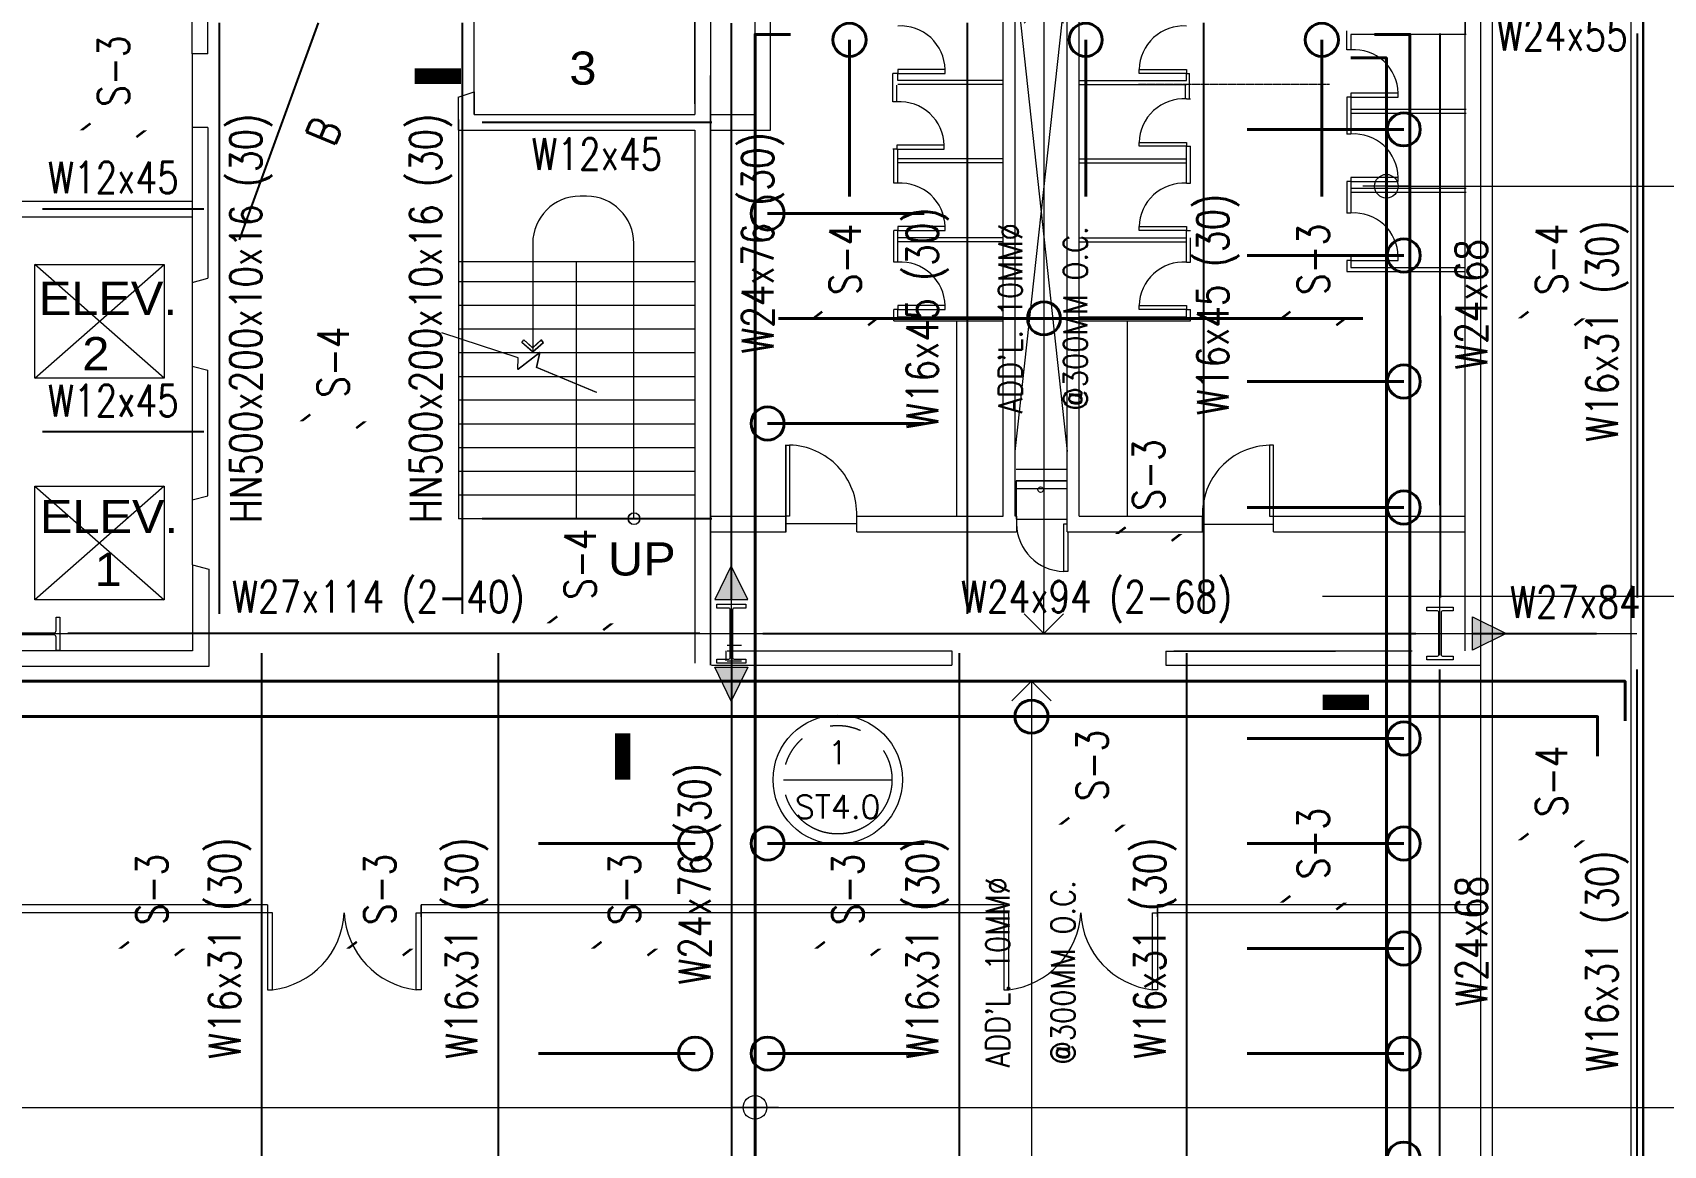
# Model space of a CAD drawing. Header units: millimetres. Extents: x -101701 to 170890, y -50253 to 85631.
# Drawn here: x -37050 to -16338, y 31012 to 45140 of the extents above; entities that cross this region are included whole.
import ezdxf
from ezdxf.enums import TextEntityAlignment as Align

# ---------------------------------------------------------------- set-up
doc = ezdxf.new("R2010")
doc.units = ezdxf.units.MM
doc.header["$MEASUREMENT"] = 0
doc.linetypes.add('CENTER2', pattern=[28.575, 19.05, -3.175, 3.175, -3.175])
doc.linetypes.add('PHANTOM2', pattern=[1.25, 0.625, -0.125, 0.125, -0.125, 0.125, -0.125])
doc.layers.get('0').update_dxf_attribs({"lineweight": 0})
for name, color, linetype, lineweight in [('A_ARCHITECTURAL BACKGROUND', 251, 'Continuous', 5), ('COLUMN', 2, 'Continuous', 20), ('contrucion line05', 86, 'Continuous', 5), ('D', 1, 'Continuous', 9), ('ELAYOUT', 4, 'Continuous', 9), ('GRIDLINES_DIM', 252, 'Continuous', 5), ('HATCH', 8, 'Continuous', 5), ('S-ANNO-DIMS', 252, 'Continuous', 5), ('S-ANNO-MARK', 2, 'Continuous', 9), ('S-ANNO-NPLT', 7, 'Continuous', 9), ('S-Anno-Symb', 143, 'PHANTOM2', 15), ('S-BEAM', 5, 'Continuous', 25), ('S-BRACE', 2, 'Continuous', 18), ('S-COLS', 2, 'Continuous', 20), ('S-CONN', 1, 'Continuous', 9), ('S_COL', 2, 'Continuous', 20), ('S_DRB', 4, 'Continuous', 40), ('S_GRID LINES', 252, 'Continuous', 5), ('S_SLAB EDGE', 2, 'Continuous', 30)]:
    doc.layers.add(name, color=color, linetype=linetype, lineweight=lineweight)
doc.styles.add('1', font='simplex.shx', dxfattribs={"width": 0.85, "height": 300})
doc.styles.add('MMTX$0$ESMX$0$X-OPTA1D', font='x-opta1d')
doc.styles.add('ROMANSX', font='ROMANS.shx', dxfattribs={"height": 0.09375})
doc.styles.add('SIMPLEX', font='SIMPLEX.shx', dxfattribs={"width": 0.8, "height": 400})
doc.dimstyles.new('DIM_100', dxfattribs={"dimtxt": 1000, "dimasz": 2, "dimexe": 100, "dimexo": 250, "dimgap": 250, "dimtad": 1, "dimdec": 0, "dimrnd": 1, "dimdsep": 46, "dimtxsty": '1', "dimblk1": 'ESCADIM_ARW', "dimblk2": 'ESCADIM_ARW', "dimsah": 1, "dimcen": 50, "dimclrd": 256, "dimclre": 256, "dimclrt": 52, "dimadec": 0, "dimazin": 0, "dimtfac": 1, "dimtdec": 0, "dimtofl": 0, "dimtmove": 0, "dimatfit": 3, "dimldrblk": 'ESCADIM_ARW', "dimfxl": 1, "dimtolj": 1, "dimtzin": 0, "dimarcsym": 0})
doc.dimstyles.new('ESCA', dxfattribs={"dimtxt": 300, "dimasz": 1, "dimexe": 100, "dimexo": 100, "dimgap": 100, "dimtad": 1, "dimdec": 0, "dimrnd": 1, "dimdsep": 46, "dimtxsty": '1', "dimblk1": 'ESCADIM_ARW', "dimblk2": 'ESCADIM_ARW', "dimsah": 1, "dimcen": 50, "dimclrd": 256, "dimclre": 256, "dimclrt": 52, "dimadec": 0, "dimazin": 0, "dimtfac": 1, "dimtdec": 0, "dimtofl": 0, "dimtmove": 0, "dimatfit": 3, "dimldrblk": 'ESCADIM_ARW', "dimfxl": 1, "dimtolj": 1, "dimtzin": 0, "dimarcsym": 0})

# ---------------------------------------------------------------- blocks, each defined once
blk = doc.blocks.new('ARCHBACKGRND3')
at = {"color": 251, "ltscale": 0.5}
blk.add_line((-31403, 44100, 0), (-31403, 45889, 0), dxfattribs=at)
at = {"layer": 'A_ARCHITECTURAL BACKGROUND', "color": 251, "ltscale": 10}
for p, q in [((-18619, 5681, 0), (-18619, 45978, 0)), ((-16706, 5586, 0), (-16706, 45978, 0)), ((-20318, 44922, 0), (-20318, 45165, 0)), ((-20268, 45115, 0), (-20268, 44922, 0)), ((-18804, 45115, 0), (-20268, 45115, 0)), ((-18804, 45115, 0), (-20268, 45115, 0)), ((-20268, 44922, 0), (-20318, 44922, 0)), ((-26085, 44261, 0), (-26085, 44623, 0)), ((-26023, 44623, 0), (-26085, 44623, 0)), ((-25422, 44673, 0), (-26023, 44673, 0)), ((-26023, 44673, 0), (-26023, 44623, 0)), ((-26023, 44532, 0), (-26023, 44623, 0)), ((-26023, 44623, 0), (-25422, 44623, 0)), ((-24682, 44532, 0), (-26023, 44532, 0)), ((-25422, 44623, 0), (-25422, 44673, 0)), ((-23709, 44532, 0), (-22356, 44532, 0)), ((-22957, 44623, 0), (-22957, 44673, 0)), ((-22957, 44673, 0), (-22356, 44673, 0)), ((-22356, 44623, 0), (-22957, 44623, 0)), ((-22356, 44673, 0), (-22356, 44623, 0)), ((-22356, 44532, 0), (-22356, 44623, 0)), ((-22356, 44623, 0), (-22317, 44623, 0)), ((-22317, 44298, 0), (-22317, 44623, 0)), ((-26035, 44261, 0), (-26035, 44474, 0)), ((-24682, 44531, 0), (-26023, 44531, 0)), ((-24682, 44531, 0), (-26023, 44531, 0)), ((-24682, 44482, 0), (-26023, 44482, 0)), ((-24682, 44481, 0), (-26023, 44481, 0)), ((-24682, 44481, 0), (-26023, 44481, 0)), ((-23709, 44531, 0), (-22356, 44531, 0)), ((-23709, 44531, 0), (-22356, 44531, 0)), ((-23709, 44482, 0), (-22356, 44482, 0)), ((-23709, 44481, 0), (-22356, 44481, 0)), ((-23709, 44481, 0), (-22356, 44481, 0)), ((-22367, 44298, 0), (-22367, 44475, 0)), ((-19666, 44371, 0), (-20268, 44371, 0)), ((-20268, 44371, 0), (-20268, 44321, 0)), ((-19666, 44321, 0), (-19666, 44371, 0)), ((-26035, 44261, 0), (-26085, 44261, 0)), ((-22356, 44298, 0), (-22306, 44298, 0)), ((-20268, 44321, 0), (-20318, 44321, 0)), ((-20268, 44321, 0), (-20318, 44321, 0)), ((-20318, 44321, 0), (-20318, 43853, 0)), ((-20268, 44321, 0), (-19666, 44321, 0)), ((-20268, 44321, 0), (-20268, 43853, 0)), ((-20268, 44321, 0), (-20268, 43853, 0)), ((-20268, 44321, 0), (-20268, 43853, 0)), ((-18804, 44163, 0), (-20268, 44163, 0)), ((-18804, 44163, 0), (-20268, 44163, 0)), ((-31603, 44036, 0), (-31603, 38969, 0)), ((-18804, 44113, 0), (-20268, 44113, 0)), ((-18804, 44113, 0), (-20268, 44113, 0)), ((-25433, 43710, 0), (-26035, 43710, 0)), ((-26035, 43710, 0), (-26035, 43660, 0)), ((-25433, 43660, 0), (-25433, 43710, 0)), ((-22957, 43697, 0), (-22957, 43747, 0)), ((-22957, 43747, 0), (-22356, 43747, 0)), ((-22356, 43747, 0), (-22356, 43697, 0)), ((-20268, 43853, 0), (-20318, 43853, 0)), ((-20268, 43853, 0), (-20318, 43853, 0)), ((-20268, 43853, 0), (-20318, 43853, 0)), ((-26035, 43660, 0), (-26085, 43660, 0)), ((-26035, 43660, 0), (-26085, 43660, 0)), ((-26073, 43228, 0), (-26073, 43660, 0)), ((-26035, 43660, 0), (-25433, 43660, 0)), ((-26023, 43228, 0), (-26023, 43660, 0)), ((-26023, 43228, 0), (-26023, 43660, 0)), ((-26023, 43228, 0), (-26023, 43660, 0)), ((-24682, 43538, 0), (-26023, 43538, 0)), ((-24682, 43538, 0), (-26023, 43538, 0)), ((-23709, 43538, 0), (-22356, 43538, 0)), ((-23709, 43538, 0), (-22356, 43538, 0)), ((-22356, 43697, 0), (-22957, 43697, 0)), ((-22356, 43697, 0), (-22306, 43697, 0)), ((-22356, 43697, 0), (-22306, 43697, 0)), ((-22356, 43228, 0), (-22356, 43697, 0)), ((-22356, 43228, 0), (-22356, 43697, 0)), ((-22356, 43228, 0), (-22356, 43697, 0)), ((-22306, 43228, 0), (-22306, 43697, 0)), ((-24682, 43488, 0), (-26023, 43488, 0)), ((-24682, 43488, 0), (-26023, 43488, 0)), ((-23709, 43488, 0), (-22356, 43488, 0)), ((-23709, 43488, 0), (-22356, 43488, 0)), ((-19666, 43302, 0), (-20268, 43302, 0)), ((-20268, 43302, 0), (-20268, 43252, 0)), ((-19666, 43252, 0), (-19666, 43302, 0)), ((-26023, 43228, 0), (-26073, 43228, 0)), ((-26023, 43228, 0), (-26073, 43228, 0)), ((-26023, 43228, 0), (-26073, 43228, 0)), ((-22356, 43228, 0), (-22306, 43228, 0)), ((-22356, 43228, 0), (-22306, 43228, 0)), ((-22356, 43228, 0), (-22306, 43228, 0)), ((-20318, 43252, 0), (-20318, 42850, 0)), ((-20268, 43252, 0), (-20318, 43252, 0)), ((-20268, 43252, 0), (-20268, 42850, 0)), ((-20268, 43252, 0), (-20268, 42850, 0)), ((-20268, 43252, 0), (-20268, 42850, 0)), ((-20268, 43252, 0), (-20268, 43161, 0)), ((-20268, 43252, 0), (-19666, 43252, 0)), ((-18804, 43161, 0), (-20268, 43161, 0)), ((-18804, 43160, 0), (-20268, 43160, 0)), ((-18804, 43160, 0), (-20268, 43160, 0)), ((-18804, 43110, 0), (-20268, 43110, 0)), ((-18804, 43110, 0), (-20268, 43110, 0)), ((-18804, 43110, 0), (-20268, 43110, 0)), ((-25422, 42677, 0), (-26023, 42677, 0)), ((-26023, 42677, 0), (-26023, 42627, 0)), ((-25422, 42627, 0), (-25422, 42677, 0)), ((-22957, 42627, 0), (-22957, 42677, 0)), ((-22957, 42677, 0), (-22356, 42677, 0)), ((-22356, 42677, 0), (-22356, 42627, 0)), ((-20268, 42850, 0), (-20318, 42850, 0)), ((-20268, 42850, 0), (-20318, 42850, 0)), ((-20268, 42850, 0), (-20318, 42850, 0)), ((-26073, 42226, 0), (-26073, 42627, 0)), ((-26023, 42627, 0), (-26073, 42627, 0)), ((-26023, 42536, 0), (-26023, 42627, 0)), ((-26023, 42627, 0), (-25422, 42627, 0)), ((-24682, 42536, 0), (-26023, 42536, 0)), ((-26023, 42226, 0), (-26023, 42535, 0)), ((-24682, 42535, 0), (-26023, 42535, 0)), ((-24682, 42535, 0), (-26023, 42535, 0)), ((-24682, 42486, 0), (-26023, 42486, 0)), ((-26023, 42226, 0), (-26023, 42485, 0)), ((-24682, 42485, 0), (-26023, 42485, 0)), ((-26023, 42226, 0), (-26023, 42485, 0)), ((-24682, 42485, 0), (-26023, 42485, 0)), ((-23709, 42536, 0), (-22356, 42536, 0)), ((-23709, 42535, 0), (-22356, 42535, 0)), ((-23709, 42535, 0), (-22356, 42535, 0)), ((-23709, 42486, 0), (-22356, 42486, 0)), ((-23709, 42485, 0), (-22356, 42485, 0)), ((-23709, 42485, 0), (-22356, 42485, 0)), ((-22356, 42627, 0), (-22957, 42627, 0)), ((-22356, 42536, 0), (-22356, 42627, 0)), ((-22356, 42627, 0), (-22306, 42627, 0)), ((-22356, 42226, 0), (-22356, 42535, 0)), ((-22356, 42226, 0), (-22356, 42485, 0)), ((-22356, 42226, 0), (-22356, 42485, 0)), ((-22306, 42226, 0), (-22306, 42535, 0)), ((-19666, 42299, 0), (-20268, 42299, 0)), ((-20268, 42299, 0), (-20268, 42249, 0)), ((-19666, 42249, 0), (-19666, 42299, 0)), ((-28600, 42232, 0), (-31606, 42232, 0)), ((-30103, 38969, 0), (-30103, 42232, 0)), ((-26023, 42226, 0), (-26073, 42226, 0)), ((-26023, 42226, 0), (-26073, 42226, 0)), ((-26023, 42226, 0), (-26073, 42226, 0)), ((-22356, 42226, 0), (-22306, 42226, 0)), ((-22356, 42226, 0), (-22306, 42226, 0)), ((-22356, 42226, 0), (-22306, 42226, 0)), ((-20318, 42249, 0), (-20318, 42107, 0)), ((-20268, 42249, 0), (-20318, 42249, 0)), ((-20318, 42107, 0), (-18815, 42107, 0)), ((-20268, 42249, 0), (-20268, 42158, 0)), ((-20268, 42249, 0), (-19666, 42249, 0)), ((-20268, 42158, 0), (-18815, 42158, 0)), ((-19516, 42106, 0), (-19516, 39001, 0)), ((-28600, 41975, 0), (-31606, 41975, 0)), ((-28600, 41674, 0), (-31606, 41674, 0)), ((-25422, 41675, 0), (-26023, 41675, 0)), ((-26023, 41675, 0), (-26023, 41624, 0)), ((-25422, 41624, 0), (-25422, 41675, 0)), ((-22957, 41624, 0), (-22957, 41675, 0)), ((-22957, 41675, 0), (-22356, 41675, 0)), ((-22356, 41675, 0), (-22356, 41624, 0)), ((-26073, 41481, 0), (-26073, 41624, 0)), ((-26023, 41624, 0), (-26073, 41624, 0)), ((-26073, 41481, 0), (-24682, 41481, 0)), ((-26023, 41533, 0), (-26023, 41624, 0)), ((-26023, 41624, 0), (-25422, 41624, 0)), ((-26023, 41532, 0), (-24682, 41532, 0)), ((-25272, 39002, 0), (-25272, 41481, 0)), ((-23720, 41532, 0), (-22356, 41532, 0)), ((-23720, 41481, 0), (-22306, 41481, 0)), ((-23107, 39002, 0), (-23107, 41481, 0)), ((-22356, 41624, 0), (-22957, 41624, 0)), ((-22356, 41533, 0), (-22356, 41624, 0)), ((-22356, 41624, 0), (-22306, 41624, 0)), ((-22306, 41481, 0), (-22306, 41624, 0)), ((-28600, 41374, 0), (-31606, 41374, 0)), ((-28600, 41073, 0), (-31606, 41073, 0)), ((-28600, 40772, 0), (-31606, 40772, 0)), ((-28600, 40472, 0), (-31606, 40472, 0)), ((-28600, 40171, 0), (-31606, 40171, 0)), ((-28600, 39870, 0), (-31606, 39870, 0)), ((-27451, 39904, 0), (-27401, 39904, 0)), ((-27446, 39002, 0), (-27446, 39904, 0)), ((-27442, 39002, 0), (-27442, 39904, 0)), ((-27396, 39904, 0), (-27396, 39002, 0)), ((-21251, 39902, 0), (-21301, 39902, 0)), ((-21301, 39902, 0), (-21301, 39001, 0)), ((-21251, 39001, 0), (-21251, 39902, 0)), ((-28600, 39570, 0), (-31606, 39570, 0)), ((-23870, 39449, 0), (-24520, 39449, 0)), ((-24520, 39449, 0), (-24520, 38963, 0)), ((-23870, 38963, 0), (-23870, 39449, 0)), ((-28600, 39269, 0), (-31606, 39269, 0)), ((-24520, 39352, 0), (-23870, 39352, 0)), ((-28600, 38969, 0), (-31603, 38969, 0)), ((-27396, 39002, 0), (-27446, 39002, 0)), ((-24520, 38963, 0), (-23870, 38963, 0)), ((-21301, 39001, 0), (-21251, 39001, 0)), ((-26544, 38902, 0), (-27446, 38902, 0)), ((-23913, 38300, 0), (-23913, 38902, 0)), ((-23913, 38902, 0), (-23870, 38902, 0)), ((-23863, 38801, 0), (-23863, 38300, 0)), ((-22153, 38900, 0), (-21251, 38900, 0)), ((-23863, 38300, 0), (-23913, 38300, 0)), ((-34029, 34065, 0), (-37469, 34065, 0)), ((-34029, 34065, 0), (-34029, 33915, 0)), ((-24677, 34065, 0), (-32075, 34065, 0)), ((-24677, 34065, 0), (-32075, 34065, 0)), ((-32075, 33915, 0), (-32075, 34065, 0)), ((-32075, 34065, 0), (-32075, 33915, 0)), ((-24677, 34065, 0), (-24677, 33915, 0)), ((-18619, 34065, 0), (-22722, 34065, 0)), ((-22722, 33915, 0), (-22722, 34065, 0)), ((-22722, 34065, 0), (-22722, 33915, 0)), ((-34029, 33965, 0), (-37619, 33965, 0)), ((-34029, 33965, 0), (-34029, 32988, 0)), ((-33964, 33965, 0), (-34029, 33965, 0)), ((-33964, 32988, 0), (-33964, 33965, 0)), ((-32140, 32988, 0), (-32140, 33965, 0)), ((-32140, 33965, 0), (-32075, 33965, 0)), ((-24677, 33965, 0), (-32075, 33965, 0)), ((-24677, 33965, 0), (-32075, 33965, 0)), ((-32075, 33965, 0), (-32075, 32988, 0)), ((-24677, 33965, 0), (-24677, 32988, 0)), ((-24611, 33965, 0), (-24677, 33965, 0)), ((-24611, 32988, 0), (-24611, 33965, 0)), ((-22788, 32988, 0), (-22788, 33965, 0)), ((-22788, 33965, 0), (-22722, 33965, 0)), ((-18619, 33965, 0), (-22722, 33965, 0)), ((-22722, 33965, 0), (-22722, 32988, 0)), ((-34029, 32988, 0), (-33964, 32988, 0)), ((-32075, 32988, 0), (-32140, 32988, 0)), ((-24677, 32988, 0), (-24611, 32988, 0)), ((-22722, 32988, 0), (-22788, 32988, 0))]:
    blk.add_line(p, q, dxfattribs=at)
at = {"layer": 'A_ARCHITECTURAL BACKGROUND', "color": 251, "ltscale": 10, "extrusion": (-1, 7.96139e-17, 0), "elevation": 18468}
blk.add_lwpolyline([(-394, 0), (-46089, 0)], dxfattribs=at)
at = {"layer": 'A_ARCHITECTURAL BACKGROUND', "color": 251, "ltscale": 10}
for centre, start, end in [((-25986, 44661, 0), 1.2058, 93.7733), ((-22393, 44661, 0), 86.2267, 178.7942), ((-20230, 44360, 0), 1.2058, 93.7733), ((-25998, 43698, 0), 1.2058, 93.7733), ((-22393, 43735, 0), 86.2267, 178.7942), ((-20230, 43290, 0), 1.2058, 93.7733), ((-25986, 42665, 0), 1.2058, 93.7733), ((-22393, 42665, 0), 86.2267, 178.7942), ((-20230, 42287, 0), 1.2058, 93.7733), ((-25986, 41663, 0), 1.2058, 93.7733), ((-22393, 41663, 0), 86.2267, 178.7942)]:
    blk.add_arc(centre, 564, start, end, dxfattribs=at)
at = {"layer": 'COLUMN', "color": 251, "ltscale": 10}
for q in [(-28010, 37364, 0), (-28007, 37364, 0)]:
    blk.add_line((-28191, 37364, 0), q, dxfattribs=at)
at = {"layer": 'contrucion line05', "color": 251, "ltscale": 0.5}
for p, q in [((-35342, 40754, 0), (-36985, 42197, 0)), ((-36985, 40754, 0), (-35342, 42197, 0)), ((-36985, 42197, 0), (-35342, 42197, 0)), ((-36985, 40754, 0), (-36985, 42197, 0)), ((-35342, 42197, 0), (-35342, 40754, 0)), ((-35342, 40754, 0), (-36985, 40754, 0)), ((-36985, 39383, 0), (-35342, 37940, 0)), ((-35342, 39383, 0), (-36985, 37940, 0)), ((-36985, 37940, 0), (-36985, 39383, 0)), ((-36985, 39383, 0), (-35342, 39383, 0)), ((-35342, 39383, 0), (-35342, 37940, 0)), ((-35342, 37940, 0), (-36985, 37940, 0))]:
    blk.add_line(p, q, dxfattribs=at)
at = {"layer": 'D', "color": 251, "ltscale": 0.5}
blk.add_line((-34982, 38381, 0), (-34982, 44873, 0), dxfattribs=at)
at = {"layer": 'ELAYOUT', "color": 251, "ltscale": 10}
for p, q in [((-34985, 44873, 0), (-34985, 45889, 0)), ((-34784, 44873, 0), (-34784, 45889, 0)), ((-34784, 44873, 0), (-34784, 45889, 0)), ((-28600, 45889, 0), (-28600, 44100, 0)), ((-28600, 45889, 0), (-28600, 44237, 0)), ((-28600, 44237, 0), (-28600, 45889, 0)), ((-28400, 45980, 0), (-28400, 38748, 0)), ((-28400, 45980, 0), (-28400, 38751, 0)), ((-28400, 45980, 0), (-28400, 44100, 0)), ((-27838, 45892, 0), (-27838, 44100, 0)), ((-27638, 43900, 0), (-27638, 45892, 0)), ((-27638, 43900, 0), (-27638, 45892, 0)), ((-24682, 39002, 0), (-24682, 45892, 0)), ((-24532, 39002, 0), (-24532, 45892, 0)), ((-23870, 38801, 0), (-23870, 45892, 0)), ((-23720, 39002, 0), (-23720, 45892, 0)), ((-18619, 37109, 0), (-18619, 45128, 0)), ((-34784, 44873, 0), (-34985, 44873, 0)), ((-28400, 43215, 0), (-28400, 44594, 0)), ((-28400, 43212, 0), (-28400, 44591, 0)), ((-28400, 44100, 0), (-28400, 44591, 0)), ((-28400, 44393, 0), (-28400, 37112, 0)), ((-28400, 37112, 0), (-28400, 44393, 0)), ((-28400, 44393, 0), (-28400, 37112, 0)), ((-28400, 37112, 0), (-28400, 44393, 0)), ((-28400, 37112, 0), (-28400, 44393, 0)), ((-28400, 37112, 0), (-28400, 44393, 0)), ((-28400, 37112, 0), (-28400, 44393, 0)), ((-28400, 44393, 0), (-28400, 43215, 0)), ((-28400, 43215, 0), (-28400, 44393, 0)), ((-28400, 44390, 0), (-28400, 37109, 0)), ((-28400, 37109, 0), (-28400, 44390, 0)), ((-28400, 44390, 0), (-28400, 37109, 0)), ((-28400, 37109, 0), (-28400, 44390, 0)), ((-28400, 37109, 0), (-28400, 44390, 0)), ((-28400, 37109, 0), (-28400, 44390, 0)), ((-28400, 37109, 0), (-28400, 44390, 0)), ((-28400, 44390, 0), (-28400, 43212, 0)), ((-28400, 43212, 0), (-28400, 44390, 0)), ((-28400, 44390, 0), (-28400, 44100, 0)), ((-28400, 44100, 0), (-28400, 44390, 0)), ((-28400, 44390, 0), (-28400, 44100, 0)), ((-28400, 44100, 0), (-28400, 44390, 0)), ((-28400, 44100, 0), (-28400, 44390, 0)), ((-28400, 44100, 0), (-28400, 44390, 0)), ((-28400, 44100, 0), (-28400, 44390, 0)), ((-28400, 44390, 0), (-28400, 44100, 0)), ((-28400, 44100, 0), (-28400, 44390, 0)), ((-28400, 44363, 0), (-28400, 38751, 0)), ((-28400, 44363, 0), (-28400, 38751, 0)), ((-28400, 44363, 0), (-28400, 38751, 0)), ((-28400, 44360, 0), (-28400, 38748, 0)), ((-28400, 44360, 0), (-28400, 38748, 0)), ((-28400, 44360, 0), (-28400, 38748, 0)), ((-28400, 44360, 0), (-28400, 44100, 0)), ((-28400, 44360, 0), (-28400, 44100, 0)), ((-28400, 44360, 0), (-28400, 44100, 0)), ((-28400, 44245, 0), (-28400, 38751, 0)), ((-28400, 44245, 0), (-28400, 38751, 0)), ((-28400, 44242, 0), (-28400, 38748, 0)), ((-28400, 44242, 0), (-28400, 38748, 0)), ((-28400, 44242, 0), (-28400, 44100, 0)), ((-28400, 44242, 0), (-28400, 44100, 0)), ((-34985, 43936, 0), (-34985, 43001, 0)), ((-34784, 43936, 0), (-34985, 43936, 0)), ((-34784, 43936, 0), (-34784, 43026, 0)), ((-34784, 43936, 0), (-34784, 42021, 0)), ((-28600, 43900, 0), (-28600, 37134, 0)), ((-28400, 43900, 0), (-28400, 38748, 0)), ((-28400, 43900, 0), (-28400, 38748, 0)), ((-28400, 43900, 0), (-28400, 38748, 0)), ((-28400, 43900, 0), (-28400, 38748, 0)), ((-28400, 43900, 0), (-28400, 38748, 0)), ((-28400, 43900, 0), (-28400, 38748, 0)), ((-28400, 43900, 0), (-28400, 37109, 0)), ((-28400, 37109, 0), (-28400, 43900, 0)), ((-28400, 43900, 0), (-28400, 37109, 0)), ((-28400, 37109, 0), (-28400, 43900, 0)), ((-28400, 37109, 0), (-28400, 43900, 0)), ((-28400, 37109, 0), (-28400, 43900, 0)), ((-28400, 37109, 0), (-28400, 43900, 0)), ((-37425, 43001, 0), (-34985, 43001, 0)), ((-37425, 43001, 0), (-34985, 43001, 0)), ((-37425, 43001, 0), (-34985, 43001, 0)), ((-37425, 43001, 0), (-34985, 43001, 0)), ((-37425, 42801, 0), (-34985, 42801, 0)), ((-37425, 42801, 0), (-34985, 42801, 0)), ((-34985, 42801, 0), (-34985, 41969, 0)), ((-34985, 41969, 0), (-34784, 42021, 0)), ((-34985, 41969, 0), (-34784, 42021, 0)), ((-34985, 40907, 0), (-34784, 40856, 0)), ((-34985, 40907, 0), (-34784, 40856, 0)), ((-34985, 40907, 0), (-34985, 39209, 0)), ((-34784, 39260, 0), (-34784, 40856, 0)), ((-34784, 39260, 0), (-34784, 40856, 0)), ((-34985, 39209, 0), (-34784, 39260, 0)), ((-34985, 39209, 0), (-34784, 39260, 0)), ((-28400, 39256, 0), (-28400, 39256, 0)), ((-28400, 39055, 0), (-28400, 39256, 0)), ((-28400, 39055, 0), (-28400, 39256, 0)), ((-28400, 39252, 0), (-28400, 39252, 0)), ((-28400, 39052, 0), (-28400, 39252, 0)), ((-28400, 39052, 0), (-28400, 39252, 0)), ((-28400, 39252, 0), (-28400, 39252, 0)), ((-28400, 39052, 0), (-28400, 39252, 0)), ((-28400, 39052, 0), (-28400, 39252, 0)), ((-28400, 39055, 0), (-28400, 39055, 0)), ((-28400, 39052, 0), (-28400, 39052, 0)), ((-28400, 39052, 0), (-28400, 39052, 0)), ((-28400, 39002, 0), (-27442, 39002, 0)), ((-27446, 38801, 0), (-27446, 39002, 0)), ((-27446, 38801, 0), (-27446, 39002, 0)), ((-27442, 38801, 0), (-27442, 39002, 0)), ((-27442, 38801, 0), (-27442, 39002, 0)), ((-26544, 39002, 0), (-24682, 39002, 0)), ((-26544, 38801, 0), (-26544, 39002, 0)), ((-26544, 38801, 0), (-26544, 39002, 0)), ((-23720, 39002, 0), (-22153, 39002, 0)), ((-22153, 38800, 0), (-22153, 39001, 0)), ((-21251, 39001, 0), (-18815, 39001, 0)), ((-21251, 38800, 0), (-21251, 39001, 0)), ((-28400, 38801, 0), (-27442, 38801, 0)), ((-26544, 38801, 0), (-24514, 38801, 0)), ((-24520, 38801, 0), (-24514, 38801, 0)), ((-23870, 38801, 0), (-22153, 38801, 0)), ((-21251, 38800, 0), (-18815, 38800, 0)), ((-28400, 38551, 0), (-28400, 37240, 0)), ((-28400, 38551, 0), (-28400, 37137, 0)), ((-28400, 38547, 0), (-28400, 37237, 0)), ((-28400, 38547, 0), (-28400, 37134, 0)), ((-28400, 38547, 0), (-28400, 37237, 0)), ((-28400, 38547, 0), (-28400, 37134, 0)), ((-34982, 38381, 0), (-34775, 38328, 0)), ((-34982, 38381, 0), (-34775, 38328, 0)), ((-34982, 38381, 0), (-34982, 37293, 0)), ((-34775, 38328, 0), (-34775, 37092, 0)), ((-34982, 37293, 0), (-37425, 37293, 0)), ((-28202, 37164, 0), (-28202, 37290, 0)), ((-28191, 37290, 0), (-25334, 37290, 0)), ((-28191, 37290, 0), (-25334, 37290, 0)), ((-25334, 37290, 0), (-25334, 37109, 0)), ((-22617, 37289, 0), (-20464, 37289, 0)), ((-22617, 37289, 0), (-22617, 37108, 0)), ((-22518, 37290, 0), (-19489, 37290, 0)), ((-34775, 37092, 0), (-37619, 37092, 0)), ((-28388, 37109, 0), (-25334, 37109, 0)), ((-28385, 37109, 0), (-25334, 37109, 0)), ((-28191, 37164, 0), (-28010, 37164, 0)), ((-28188, 37164, 0), (-28007, 37164, 0)), ((-22617, 37108, 0), (-20458, 37108, 0)), ((-22518, 37109, 0), (-18619, 37109, 0))]:
    blk.add_line(p, q, dxfattribs=at)
at = {"layer": 'ELAYOUT', "color": 251, "linetype": 'ByBlock', "ltscale": 0.5}
for p, q in [((-18815, 45777, 0), (-18815, 45128, 0)), ((-18815, 37290, 0), (-18815, 45577, 0)), ((-31606, 44319, 0), (-31403, 44389, 0)), ((-31606, 44319, 0), (-31403, 44389, 0)), ((-31403, 44389, 0), (-31403, 44100, 0)), ((-31403, 44389, 0), (-31403, 44100, 0)), ((-31606, 44319, 0), (-31606, 43900, 0)), ((-31606, 44319, 0), (-31606, 43900, 0)), ((-31403, 44100, 0), (-28600, 44100, 0)), ((-31403, 44100, 0), (-28600, 44100, 0)), ((-31403, 44100, 0), (-28600, 44100, 0)), ((-31403, 44100, 0), (-28600, 44100, 0)), ((-28400, 44100, 0), (-27838, 44100, 0)), ((-28400, 44100, 0), (-27838, 44100, 0)), ((-28400, 44100, 0), (-27838, 44100, 0)), ((-28400, 44100, 0), (-27838, 44100, 0)), ((-31606, 43900, 0), (-28600, 43900, 0)), ((-31606, 43900, 0), (-28600, 43900, 0)), ((-31603, 43900, 0), (-28600, 43900, 0)), ((-31603, 43900, 0), (-28600, 43900, 0)), ((-28400, 43900, 0), (-27838, 43900, 0)), ((-28400, 43900, 0), (-27838, 43900, 0)), ((-28400, 43900, 0), (-27838, 43900, 0)), ((-28400, 43900, 0), (-27638, 43900, 0)), ((-24520, 39599, 0), (-23870, 39599, 0)), ((-24520, 39449, 0), (-23870, 39449, 0)), ((-24514, 39002, 0), (-24532, 39002, 0)), ((-24514, 39002, 0), (-24514, 38801, 0))]:
    blk.add_line(p, q, dxfattribs=at)
blk.add_circle((-24208, 39337, 0), 34.4, dxfattribs=at)
at = {"layer": 'HATCH', "color": 251, "linetype": 'ByBlock', "ltscale": 0.5}
for p, q in [((-24532, 39822, 0), (-23869, 45893, 0)), ((-24532, 45892, 0), (-23870, 39822, 0)), ((-29976, 43064, 0), (-30058, 43064, 0)), ((-30659, 42463, 0), (-30659, 41089, 0)), ((-29374, 38969, 0), (-29374, 42463, 0)), ((-30844, 41010, 0), (-31813, 41329, 0)), ((-30799, 41208, 0), (-30774, 41241, 0)), ((-30796, 41208, 0), (-30771, 41241, 0)), ((-30774, 41241, 0), (-30662, 41139, 0)), ((-30771, 41241, 0), (-30659, 41139, 0)), ((-30551, 41241, 0), (-30662, 41139, 0)), ((-30547, 41241, 0), (-30659, 41139, 0)), ((-30526, 41208, 0), (-30551, 41241, 0)), ((-30523, 41208, 0), (-30547, 41241, 0)), ((-30567, 41078, 0), (-30847, 40861, 0)), ((-30563, 41078, 0), (-30844, 40861, 0)), ((-30662, 41089, 0), (-30799, 41208, 0)), ((-30659, 41089, 0), (-30796, 41208, 0)), ((-30662, 41089, 0), (-30526, 41208, 0)), ((-30659, 41089, 0), (-30523, 41208, 0)), ((-30613, 40888, 0), (-30567, 41078, 0)), ((-30609, 40888, 0), (-30563, 41078, 0)), ((-30847, 40861, 0), (-30844, 41010, 0)), ((-29848, 40573, 0), (-30613, 40888, 0)), ((-29845, 40573, 0), (-30609, 40888, 0)), ((-26544, 38902, 0), (-27446, 38902, 0))]:
    blk.add_line(p, q, dxfattribs=at)
for centre in [(-29374, 38969, 0), (-29371, 38969, 0)]:
    blk.add_circle(centre, 74, dxfattribs=at)
for centre, radius, start, end in [((-30058, 42463, 0), 601, 90, 180), ((-29976, 42463, 0), 601, 360, 90), ((-27418, 39030, 0), 874, 358.1709, 88.556), ((-21279, 39028, 0), 874, 91.444, 181.8291), ((-23902, 38913, 0), 613, 181.0562, 268.9438), ((-34087, 34017, 0), 1036, 276.8071, 357.1428), ((-32018, 34017, 0), 1036, 182.8572, 263.1929), ((-24734, 34017, 0), 1036, 276.8071, 357.1428), ((-22665, 34017, 0), 1036, 182.8572, 263.1929)]:
    blk.add_arc(centre, radius, start, end, dxfattribs=at)
at = {"layer": 'S_SLAB EDGE', "color": 2, "ltscale": 10, "extrusion": (-1, 7.96139e-17, 0), "elevation": 16556}
blk.add_lwpolyline([(-5436, 0), (-46089, 0)], dxfattribs=at)
at = {"color": 251, "style": 'MMTX$0$ESMX$0$X-OPTA1D', "text_generation_flag": 6, "width": 1.1}
for s, height, p in [('3', 421, (-30194, 44479, 0)), ('ELEV.', 420.9, (-36933, 41556, 0)), ('2', 421, (-36380, 40854, 0)), ('ELEV.', 420.9, (-36919, 38787, 0)), ('1', 421, (-36224, 38116, 0)), ('UP', 420.9, (-29703, 38248, 0))]:
    blk.add_text(s, height=height, rotation=180, dxfattribs=at).set_placement(p)
blk = doc.blocks.new('11F COLUMN LAYOUT')
at = {"layer": 'COLUMN', "lineweight": 13}
blk.add_lwpolyline([(36000, 40335), (36167, 40335), (36167, 40287), (36033, 40287, 0.414214), (36013, 40266), (36013, 39734, 0.414214), (36033, 39713), (36167, 39713), (36167, 39665), (35833, 39665), (35833, 39713), (35967, 39713, 0.414214), (35987, 39734), (35987, 40266, 0.414214), (35967, 40287), (35833, 40287), (35833, 40335), (36000, 40335)], format="xyb", dxfattribs=at)
at = {"layer": 'S_COL', "ltscale": 0.05}
blk.add_lwpolyline([(17529, 39995), (17529, 40206), (17576, 40206), (17576, 40037, 0.414214), (17605, 40008), (18395, 40008, 0.414214), (18424, 40037), (18424, 40206), (18471, 40206), (18471, 39784), (18424, 39784), (18424, 39953, 0.414214), (18395, 39982), (17605, 39982, 0.414214), (17576, 39953), (17576, 39784), (17529, 39784), (17529, 39995)], format="xyb", dxfattribs=at)
at = {"layer": 'S_COL', "ltscale": 0.05, "elevation": 0}
blk.add_lwpolyline([(27000, 39622), (26817, 39622), (26817, 39675), (26967, 39675, 0.414214), (26985, 39694), (26985, 40303, 0.414214), (26967, 40321), (26817, 40321), (26817, 40374), (27183, 40374), (27183, 40321), (27033, 40321, 0.414214), (27015, 40303), (27015, 39694, 0.414214), (27033, 39675), (27183, 39675), (27183, 39622), (27000, 39622)], format="xyb", dxfattribs=at)
blk = doc.blocks.new('11TH FRAMING LAYOUT')
at = {"layer": 'S-CONN'}
for points in [[(26789, 40430), (26999, 40859), (27210, 40430)], [(36411, 39789), (36840, 40000), (36411, 40210)], [(26789, 39572), (26999, 39143), (27210, 39572)]]:
    blk.add_hatch(color=256, dxfattribs=at).paths.add_polyline_path(points)
at = {"layer": 'S-BEAM'}
for p, q in [((20500, 40249, 0), (20500, 47753, 0)), ((21750, 47753, 0), (20750, 44999, 0)), ((23583, 40249, 0), (23583, 47753, 0)), ((27000, 40430, 0), (27000, 47749, 0)), ((30001, 40249, 0), (30001, 47753, 0)), ((32999, 40249, 0), (32999, 47753, 0)), ((36000, 47619, 0), (36001, 40455, 0)), ((38505, 47619, 0), (38505, 40455, 0)), ((26750, 46488, 0), (23833, 46488, 0)), ((20300, 45389, 0), (18250, 45389, 0)), ((20300, 42560, 0), (18250, 42560, 0)), ((26750, 41457, 0), (23833, 41457, 0)), ((26600, 39999, 0), (18571, 39999, 0)), ((27400, 39999, 0), (35694, 40000, 0)), ((36409, 40000, 0), (37986, 40000, 0)), ((21032, 39749, 0), (21032, 32250, 0)), ((24038, 39749, 0), (24038, 32250, 0)), ((27000, 39737, 0), (27000, 32414, 0)), ((29891, 39749, 0), (29891, 32249, 0)), ((32782, 39749, 0), (32782, 32248, 0)), ((36000, 32607, 0), (36000, 39545, 0)), ((38505, 32607, 0), (38505, 39545, 0))]:
    blk.add_line(p, q, dxfattribs=at)
at = {"layer": 'S-CONN', "color": 1, "elevation": 0}
for points in [[(27210, 40430), (26999, 40859), (26789, 40430), (27211, 40430)], [(36411, 40210), (36840, 40000), (36411, 39789), (36411, 40211)], [(27210, 39572), (26999, 39143), (26789, 39572), (27211, 39572)]]:
    blk.add_lwpolyline(points, dxfattribs=at)
blk = doc.blocks.new('DIM_GRIDLINES_2')
at = {"layer": 'GRIDLINES_DIM', "linetype": 'CENTER2', "ltscale": 300}
for p, q in [((35000, -10379.6), (35000, 63813, 0)), ((44000, -10379.6), (44000, 63813, 0)), ((-12556.3, 48000, 0), (50790.7, 48000, 0))]:
    blk.add_line(p, q, dxfattribs=at)
blk = doc.blocks.new('Bubble')
at = {"layer": 'S-ANNO-NPLT'}
blk.add_circle((0, 0), 0.2608, dxfattribs=at)
at = {"layer": 'S-Anno-Symb', "color": 0}
blk.add_line((-0.2188, 0), (0.2188, 0), dxfattribs=at)
blk.add_circle((0, 0), 0.2187, dxfattribs=at)
at = {"layer": 'S-Anno-Symb', "style": 'ROMANSX'}
for tag, p in [('1', (0, 0.1094)), ('S1', (0, -0.1094))]:
    blk.add_attdef(tag, text='', height=0.0937, dxfattribs=at).set_placement(p, align=Align.MIDDLE_CENTER)
at = {"layer": 'S-Anno-Symb', "style": 'ROMANSX', "width": 1.018385, "flags": 8}
blk.add_attdef('LONG', text='', height=0.0937, dxfattribs=at).set_placement((-0.1796, -0.1249), (0.1796, -0.1249), align=Align.FIT)
blk = doc.blocks.new('_Open90')
at = {"color": 0, "linetype": 'ByBlock', "lineweight": -2}
for p, q in [((-0.5, 0.5), (0, 0)), ((0, 0), (-1, 0)), ((0, 0), (-0.5, -0.5))]:
    blk.add_line(p, q, dxfattribs=at)
blk = doc.blocks.new('*D115')
at = {"lineweight": -2, "ltscale": 0.5, "transparency": 16777216}
blk.add_line((38812, 46895), (38812, 40501), dxfattribs=at)
at = {"layer": 'Defpoints', "color": 0, "ltscale": 0.5, "transparency": 16777216}
for p in [(38812, 47395, 0), (38812, 40001, 0), (38812, 40001)]:
    blk.add_point(p, dxfattribs=at)
at = {"lineweight": -2, "ltscale": 0.5, "transparency": 16777216, "xscale": 500, "yscale": 500, "zscale": 500}
for p, rotation in [((38812, 47395), 90), ((38812, 40001), 270)]:
    blk.add_blockref('_Open90', p, dxfattribs=dict(at, rotation=rotation))
at = {"color": 52, "ltscale": 0.5, "transparency": 16777216, "char_height": 300, "attachment_point": 5, "rotation": 90, "style": '1'}
for s, insert in [("\\A1;ADD'L. 10MM%%C", (38383, 43698)), ('\\A1;@300MM O.C. ', (39212, 43698))]:
    blk.add_mtext(s, dxfattribs=dict(at, insert=insert))
blk = doc.blocks.new('ESCADIM_ARW')
at = {"color": 7}
blk.add_line((-150, 0), (150, 0), dxfattribs=at)
blk.add_circle((0, 0), 75, dxfattribs=at)
blk = doc.blocks.new('*D117')
at = {"lineweight": -2, "ltscale": 0.5, "transparency": 16777216}
blk.add_line((38970, 55501), (38970, 48501), dxfattribs=at)
at = {"layer": 'Defpoints', "color": 0, "ltscale": 0.5, "transparency": 16777216}
for p in [(38970, 56001, 0), (38970, 48001, 0), (38970, 48001)]:
    blk.add_point(p, dxfattribs=at)
at = {"lineweight": -2, "ltscale": 0.5, "transparency": 16777216, "xscale": 500, "yscale": 500, "zscale": 500}
for p, rotation in [((38970, 56001), 90), ((38970, 48001), 270)]:
    blk.add_blockref('_Open90', p, dxfattribs=dict(at, rotation=rotation))
at = {"color": 52, "ltscale": 0.5, "transparency": 16777216, "char_height": 300, "attachment_point": 5, "rotation": 90, "style": '1'}
for s, insert in [("\\A1;ADD'L. 10MM%%C", (38542, 52001)), ('\\A1;@300MM O.C. ', (39370, 52001))]:
    blk.add_mtext(s, dxfattribs=dict(at, insert=insert))
blk = doc.blocks.new("ADD' L BARS")
at = {"layer": 'S_DRB'}
for p, q in [((36500.5, 53548.4, 0), (36500.5, 55538, 0)), ((39500, 53548.4, 0), (39500, 55538, 0)), ((42499.5, 53548.4, 0), (42499.5, 55538, 0)), ((41550, 54400, 0), (43539.6, 54400, 0)), ((41550, 52800, 0), (43539.6, 52800, 0)), ((41550, 51200, 0), (43539.6, 51200, 0)), ((41550, 49600, 0), (43539.6, 49600, 0)), ((41550, 46666.4, 0), (43539.6, 46666.4, 0)), ((41549.9, 45333.2, 0), (43539.5, 45333.2, 0)), ((41549.7, 43999.9, 0), (43539.3, 43999.9, 0)), ((41549.6, 42666.6, 0), (43539.2, 42666.6, 0))]:
    blk.add_line(p, q, dxfattribs=at)
at = {"layer": 'S_DRB', "color": 4}
blk.add_line((43019.6, 52000.8, 0), (35600, 52000.8, 0), dxfattribs=at)
at = {"layer": 'S_DRB', "color": 4, "elevation": 0}
for points in [[(35750, 40432.8), (35300, 40432.8), (35300, 55606.9), (35750, 55606.9)], [(42870.3, 40132.8), (43320.3, 40132.8), (43319, 55306.9), (42869, 55306.9)], [(46351.2, 46894.5), (46351.2, 47394.5), (6014.4, 47394.5), (6014.4, 46894.5)], [(46001.2, 46444.5), (46001.2, 46944.5), (17250, 46944.5), (17250, 46444.5)]]:
    blk.add_lwpolyline(points, dxfattribs=at)
at = {"layer": 'S_DRB'}
for centre in [(36500.5, 55538, 0), (39500, 55538, 0), (42499.5, 55538, 0), (43539.6, 54400, 0), (43539.6, 52800, 0), (38970.3, 52000.8, 0), (43539.6, 51200, 0), (43539.6, 49600, 0), (38811.8, 46944.5, 0), (43539.6, 46666.4, 0), (43539.5, 45333.2, 0), (43539.3, 43999.9, 0), (43539.2, 42666.6, 0), (43539, 41333.3, 0)]:
    blk.add_circle(centre, 210.4, dxfattribs=at)
at = {"ltscale": 0.5}
for base, p1, p2, picture, middle in [((38970.3, 48000.5, 0), (38970.3, 56001.1, 0), (38970.3, 48000.5, 0), '*D117', (38970.3, 52000.8, 0)), ((38811.8, 40001.4, 0), (38811.8, 47394.5, 0), (38811.8, 40001.4, 0), '*D115', (38811.8, 43697.9, 0))]:
    dim = blk.add_linear_dim(base=base, p1=p1, p2=p2, angle=270, text="ADD'L. 10MM%%C\\X@300MM O.C. ", dimstyle='DIM_100', override={"dimasz": 500, "dimexo": 100, "dimblk1": 'Open90', "dimblk2": 'Open90', "dimse1": 1, "dimse2": 1}, dxfattribs=at)
    dim.commit()
    dim.dimension.update_dxf_attribs({"geometry": picture, "text_midpoint": middle})
at = {"layer": 'S-ANNO-DIMS', "color": 4}
for points in [[(43319.1, 53678.6, 0), (47743.9, 53678.6, 0)], [(25267.1, 41983, 0), (47743.9, 41983, 0)], [(35300, 41983, 0), (47743.9, 41983, 0)]]:
    blk.add_leader(points, dimstyle='ESCA', override={"dimasz": 2, "dimtad": 0, "dimfxl": 0.0625}, dxfattribs=at)

msp = doc.modelspace()

# ---------------------------------------------------------------- linework, layer by layer
at = {"layer": 'HATCH', "linetype": 'CENTER2', "ltscale": 0.5}
msp.add_line((-23004.31357, 44487.8801, 0), (-20575.66442, 44487.8801, 0), dxfattribs=at)
at = {"layer": 'S-ANNO-MARK'}
for points, elevation in [([(-36315.29053, 43987.47468, 29.99952, 29.99952, 0), (-36428.33486, 43900.47355, 0, 0, 0), (-35618.75731, 43900.47355, 29.99952, 29.99952, 0), (-35731.80164, 43813.47241, 0, 0, 0)], -0.00001), ([(-27021.14893, 41598.10801, 29.99952, 29.99952, 0), (-27134.19325, 41511.10688, 0, 0, 0), (-26324.6157, 41511.10688, 29.99952, 29.99952, 0), (-26437.66003, 41424.10574, 0, 0, 0)], -0.00002), ([(-21075.58108, 41598.10801, 29.99952, 29.99952, 0), (-21188.62541, 41511.10688, 0, 0, 0), (-20379.04785, 41511.10688, 29.99952, 29.99952, 0), (-20492.09218, 41424.10574, 0, 0, 0)], -0.00002), ([(-18050.91111, 41598.27696, 29.99952, 29.99952, 0), (-18163.95543, 41511.27582, 0, 0, 0), (-17354.37788, 41511.27582, 29.99952, 29.99952, 0), (-17467.42221, 41424.27469, 0, 0, 0)], 0.00001), ([(-33523.80332, 40292.12863, 29.99952, 29.99952, 0), (-33636.84765, 40205.12749, 0, 0, 0), (-32827.2701, 40205.12749, 29.99952, 29.99952, 0), (-32940.31443, 40118.12636, 0, 0, 0)], -0.00001), ([(-23167.17598, 38860.70003, 29.99952, 29.99952, 0), (-23280.2203, 38773.69889, 0, 0, 0), (-22470.64275, 38773.69889, 29.99952, 29.99952, 0), (-22583.68708, 38686.69776, 0, 0, 0)], -0.00003), ([(-23883.59772, 35173.01172, 29.99952, 29.99952, 0), (-23996.64205, 35086.01058, 0, 0, 0), (-23187.0645, 35086.01058, 29.99952, 29.99952, 0), (-23300.10883, 34999.00945, 0, 0, 0)], 0.00002), ([(-18050.91111, 34971.86011, 29.99952, 29.99952, 0), (-18163.95543, 34884.85897, 0, 0, 0), (-17354.37788, 34884.85897, 29.99952, 29.99952, 0), (-17467.42221, 34797.85784, 0, 0, 0)], 0.00001), ([(-35827.1624, 33597.08316, 29.99952, 29.99952, 0), (-35940.20673, 33510.08202, 0, 0, 0), (-35130.62918, 33510.08202, 29.99952, 29.99952, 0), (-35243.67351, 33423.08089, 0, 0, 0)], -0.00002), ([(-32931.90476, 33597.28673, 29.99952, 29.99952, 0), (-33044.94909, 33510.28559, 0, 0, 0), (-32235.37154, 33510.28559, 29.99952, 29.99952, 0), (-32348.41587, 33423.28446, 0, 0, 0)], -0.00003), ([(-29824.10621, 33597.08316, 29.99952, 29.99952, 0), (-29937.15054, 33510.08202, 0, 0, 0), (-29127.57299, 33510.08202, 29.99952, 29.99952, 0), (-29240.61732, 33423.08089, 0, 0, 0)], -0.00001), ([(-26987.81574, 33597.08316, 29.99952, 29.99952, 0), (-27100.86007, 33510.08202, 0, 0, 0), (-26291.28252, 33510.08202, 29.99952, 29.99952, 0), (-26404.32685, 33423.08089, 0, 0, 0)], 0)]:
    msp.add_lwpolyline(points, format="xyseb", dxfattribs=dict(at, elevation=elevation))
msp.add_lwpolyline([(-30386.44225, 37728.50092, 29.99952, 29.99952, 0), (-30499.48658, 37641.49979, 0, 0, 0), (-29689.90903, 37641.49979, 29.99952, 29.99952, 0), (-29802.95336, 37554.49866, 0, 0, 0)], format="xyseb", dxfattribs=at)
at = {"layer": 'S-ANNO-NPLT'}
msp.add_circle((-26823.90654, 35654.95684, -0.00002), 821.36597, dxfattribs=at)
at = {"layer": 'S-Anno-Symb', "linetype": 'ByBlock'}
msp.add_line((-15148.56347, 37981.61981, -0.00002), (-20665.57935, 37981.61981, -0.00002), dxfattribs=at)
at = {"layer": 'S-Anno-Symb', "linetype": 'ByBlock', "elevation": -0.00002}
for points in [[(-32195.46069, 47256.03733, 0, 0, 0), (-32195.46069, 44587.1646, 196.07256, 196.07256, 0), (-31607.24301, 44587.1646, 0, 0, 0)], [(-20665.57935, 37981.61981, 0, 0, 0), (-20665.57935, 36636.64379, 196.07256, 196.07256, 0), (-20077.36167, 36636.64379, 0, 0, 0)], [(-27645.27252, 35654.95684, 0, 0, 0), (-29556.12748, 35654.95684, 196.07256, 196.07256, 0), (-29556.12748, 36243.17452, 0, 0, 0)]]:
    msp.add_lwpolyline(points, format="xyseb", dxfattribs=at)
at = {"layer": 'S-COLS', "elevation": -0.00001}
msp.add_lwpolyline([(-21075.58108, 34180.13262, 29.99952, 29.99952, 0), (-21188.62541, 34093.13149, 0, 0, 0), (-20379.04785, 34093.13149, 29.99952, 29.99952, 0), (-20492.09218, 34006.13035, 0, 0, 0)], format="xyseb", dxfattribs=at)
at = {"layer": 'S_DRB'}
for p, q in [((-25724.97233, 42844.59324, -0.00001), (-27714.60531, 42844.59324, -0.00001)), ((-25724.97233, 40177.92657, -0.00001), (-27714.60531, 40177.92657, -0.00001)), ((-30624.97233, 34844.59324, -0.00001), (-28635.33934, 34844.59324, -0.00001)), ((-25724.97233, 34844.59324, -0.00001), (-27714.60531, 34844.59324, -0.00001)), ((-30624.97233, 32177.92657, -0.00001), (-28635.33934, 32177.92657, -0.00001)), ((-25724.97233, 32177.92657, -0.00001), (-27714.60531, 32177.92657, -0.00001))]:
    msp.add_line(p, q, dxfattribs=at)
at = {"layer": 'S_DRB', "color": 4}
for points, elevation in [([(-20005.95233, 1503.27424), (-19555.95233, 1503.27424), (-19555.95233, 45116.53555), (-20005.95233, 45116.53555)], -0.00001), ([(-16823.72842, 36404.14007), (-16823.72842, 36904.14007), (-57160.53695, 36904.14007), (-57160.53695, 36404.14007)], -0.00003)]:
    msp.add_lwpolyline(points, dxfattribs=dict(at, elevation=elevation))
at = {"layer": 'S_DRB'}
for centre in [(-27714.60531, 42844.59324, -0.00001), (-27714.60531, 40177.92657, -0.00001), (-28635.33934, 34844.59324, -0.00001), (-27714.60531, 34844.59324, -0.00001), (-28635.33934, 32177.92657, -0.00001), (-27714.60531, 32177.92657, -0.00001)]:
    msp.add_circle(centre, 210.36702, dxfattribs=at)

# ---------------------------------------------------------------- block references
at = {"layer": 'A_ARCHITECTURAL BACKGROUND', "color": 251, "ltscale": 10}
for name in ['11TH FRAMING LAYOUT', '11F COLUMN LAYOUT']:
    msp.add_blockref(name, (-55174.97233, -2488.74009, -0.00001), dxfattribs=at)
at = {"layer": 'A_ARCHITECTURAL BACKGROUND', "lineweight": 13}
msp.add_blockref('ARCHBACKGRND3', (-38.9141, 0, -0.00004), dxfattribs=at)
at = {"layer": 'S-Anno-Symb', "xscale": 3149.760000000242, "yscale": 3149.760000000242, "zscale": 3149.760000000242}
msp.add_blockref('Bubble', (-26823.90654, 35654.95684, -0.00002), dxfattribs=at).add_auto_attribs({'1': '1', 'S1': 'ST4.0'})
at = {"layer": 'S-BRACE'}
msp.add_blockref("ADD' L BARS", (-63174.97233, -10488.74009, -0.00002), dxfattribs=at)
at = {"layer": 'S_GRID LINES'}
msp.add_blockref('DIM_GRIDLINES_2', (-63174.97233, -10488.74009, -0.00001), dxfattribs=at)

# ---------------------------------------------------------------- texts
at = {"layer": 'S-ANNO-DIMS', "color": 52, "char_height": 400, "attachment_point": 5, "style": 'SIMPLEX'}
for s, insert in [('\\A1;W24x55', (-17620.35776, 45111.32611, -0.00002)), ('\\A1;{\\W0.8;W12x45}', (-29883.48512, 43598.97774, -0.00001)), ('\\A1;{\\W0.8;W12x45}', (-36023.54609, 43300.08316, 0)), ('\\A1;{\\W0.8;W12x45}', (-36023.54609, 40468.47498, 0.00002)), ('\\A1;{\\W0.8;W27x114 (2-40)}', (-32658.35217, 37911.35004, -0.00001)), ('\\A1;W24x94 (2-68)', (-23535.48411, 37911.37845, -0.00002)), ('\\A1;{\\W0.8;W27x84}', (-17455.00959, 37910.59879, -0.00002))]:
    msp.add_mtext(s, dxfattribs=dict(at, insert=insert))
for s, insert, rotation in [('\\A1;\\pxqc;S-3', (-36023.54609, 44650.47355, -0.00001), 90), ('\\A1;{\\W0.8;HN500x200x10x16 (30)}', (-34274.97233, 41512.35079, -0.00003), 90), ('\\A1;{\\W0.8;B}', (-33351.32481, 43887.70581, -0.00003), 67.388414698), ('\\A1;{\\W0.8;HN500x200x10x16 (30)}', (-31991.99791, 41512.35079, -0.00002), 90), ('\\A1;{\\W0.8;W24x76 (30)}', (-27774.97233, 42469.14294, -0.00003), 90), ('\\A1;{\\W0.8;W16x45 (30)}', (-21993.73157, 41689.09768, -0.00003), 90), ('\\A1;\\pxqc;S-4', (-26729.40448, 42261.10688, -0.00002), 90), ('\\A1;{\\W0.8;W16x45 (30)}', (-25683.83663, 41514.20221, -0.00002), 90), ('\\A1;\\pxqc;S-3', (-20783.83663, 42261.10688, -0.00002), 90), ('\\A1;\\pxqc;S-4', (-17759.16666, 42261.27582, 0.00001), 90), ('\\A1;{\\W0.8;W16x31 (30)}', (-17050.39887, 41349.92541, -0.00001), 90), ('\\A1;{\\W0.8;W24x68}', (-18776.00297, 41689.09768, -0.00003), 90), ('\\A1;\\pxqc;S-4', (-33232.05888, 40955.12749, -0.00001), 90), ('\\A1;\\pxqc;S-3', (-22875.43153, 39523.69889, -0.00003), 90), ('\\A1;\\pxqc;S-4', (-30094.69781, 38391.49979), 90), ('\\A1;\\pxqc;S-3', (-23591.85327, 35836.01058, 0.00002), 90), ('\\A1;\\pxqc;S-4', (-17759.16666, 35634.85897, 0.00001), 90), ('\\A1;{\\W0.8;W24x76 (30)}', (-28574.97233, 34459.00993, 0), 90), ('\\A1;\\pxqc;{\\W0.8;S-3}', (-20783.83663, 34843.13149, -0.00001), 90), ('\\A1;{\\W0.8;W16x31 (30)}', (-34543.30417, 33515.25512, -0.00003), 90), ('\\A1;{\\W0.8;W16x31 (30)}', (-31537.01646, 33514.83689, -0.00003), 90), ('\\A1;{\\W0.8;W16x31 (30)}', (-25683.83663, 33514.0226, -0.00002), 90), ('\\A1;{\\W0.8;W16x31 (30)}', (-22792.70093, 33513.62039, -0.00003), 90), ('\\A1;\\pxqc;S-3', (-35535.41796, 34260.08202, -0.00002), 90), ('\\A1;\\pxqc;S-3', (-32640.16031, 34260.28559, -0.00003), 90), ('\\A1;\\pxqc;S-3', (-29532.36176, 34260.08202, -0.00001), 90), ('\\A1;\\pxqc;S-3', (-26696.07129, 34260.08202, 0), 90), ('\\A1;{\\W0.8;W16x31 (30)}', (-17050.39887, 33349.92541, -0.00001), 90), ('\\A1;{\\W0.8;W24x68}', (-18775.69318, 33604.95109, -0.00003), 90)]:
    msp.add_mtext(s, dxfattribs=dict(at, insert=insert, rotation=rotation))
at = {"layer": 'S-COLS', "color": 52, "insert": (-18775.69318, 33604.95109, -0.00003), "char_height": 400, "attachment_point": 5, "rotation": 90, "style": 'SIMPLEX'}
msp.add_mtext('\\A1;{\\W0.8;W24x68}', dxfattribs=at)

doc.saveas('drawing.dxf')
